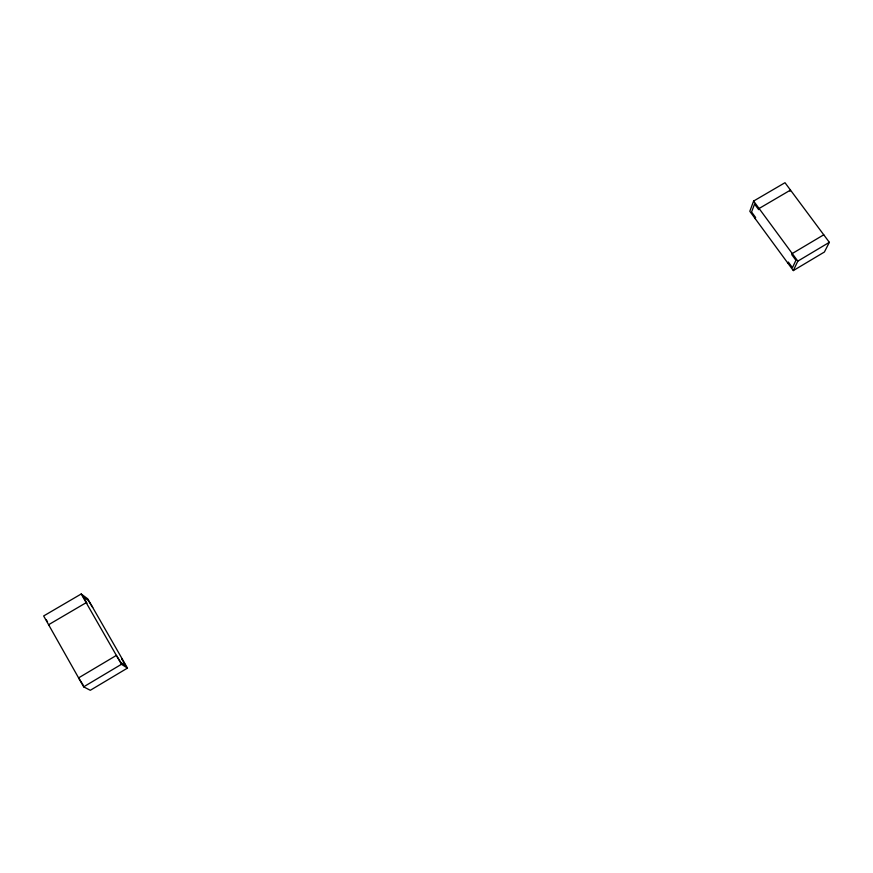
<?xml version="1.0" encoding="UTF-8"?>
<svg xmlns="http://www.w3.org/2000/svg" width="873" height="873" viewBox="0 0 873 873"><rect width="100%" height="100%" fill="white"/><g stroke="black" fill="none" stroke-linecap="round" stroke-linejoin="round"><path stroke-width="1.31" d="M753.617 201.052L749.809 211.299L793.317 270.586L824.396 252.024L829.35 242.323L784.991 182.708L753.617 201.052L797.824 261.125L793.317 270.586M755.2 218.632L755.625 217.519L751.577 212.008L754.556 204.064L758.659 209.64L759.095 208.494L790.48 190.085L789.989 191.252M787.828 263.1L788.319 262.053L792.444 267.673L795.925 260.296L791.746 254.621L792.248 253.541L823.752 234.804M797.824 261.125L829.35 242.323M127.469 668.096L90.29 690.292L83.644 686.844L43.65 615.956L81.2 593.989L87.78 598.867L127.469 668.096L121.456 664.288L81.2 593.989M83.644 686.844L121.456 664.288M49.401 625.221L48.593 624.719L86.176 602.686L86.907 603.221L83.175 596.706L88.293 600.482L92.691 607.433M122.449 659.355L121.784 658.919L125.548 665.488L120.856 662.498L116.371 655.416L78.592 677.885L83.131 684.989M46.313 619.754L47.546 621.936"/></g></svg>
